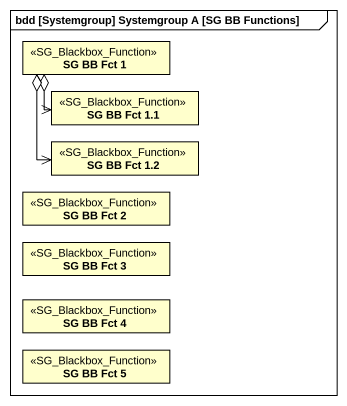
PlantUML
@startuml
mainframe bdd [Systemgroup] Systemgroup A [SG BB Functions]
hide circle
hide empty members
class "SG BB Fct 1" as SG_BB_Fct_1 <<SG_Blackbox_Function>>
class "SG BB Fct 1.1" as SG_BB_Fct_1_1 <<SG_Blackbox_Function>>
class "SG BB Fct 1.2" as SG_BB_Fct_1_2 <<SG_Blackbox_Function>>
class "SG BB Fct 2" as SG_BB_Fct_2 <<SG_Blackbox_Function>>
class "SG BB Fct 3" as SG_BB_Fct_3 <<SG_Blackbox_Function>>
class "SG BB Fct 4" as SG_BB_Fct_4 <<SG_Blackbox_Function>>
class "SG BB Fct 5" as SG_BB_Fct_5 <<SG_Blackbox_Function>>
SG_BB_Fct_1 o--> SG_BB_Fct_1_1
SG_BB_Fct_1 o--> SG_BB_Fct_1_2
@enduml
